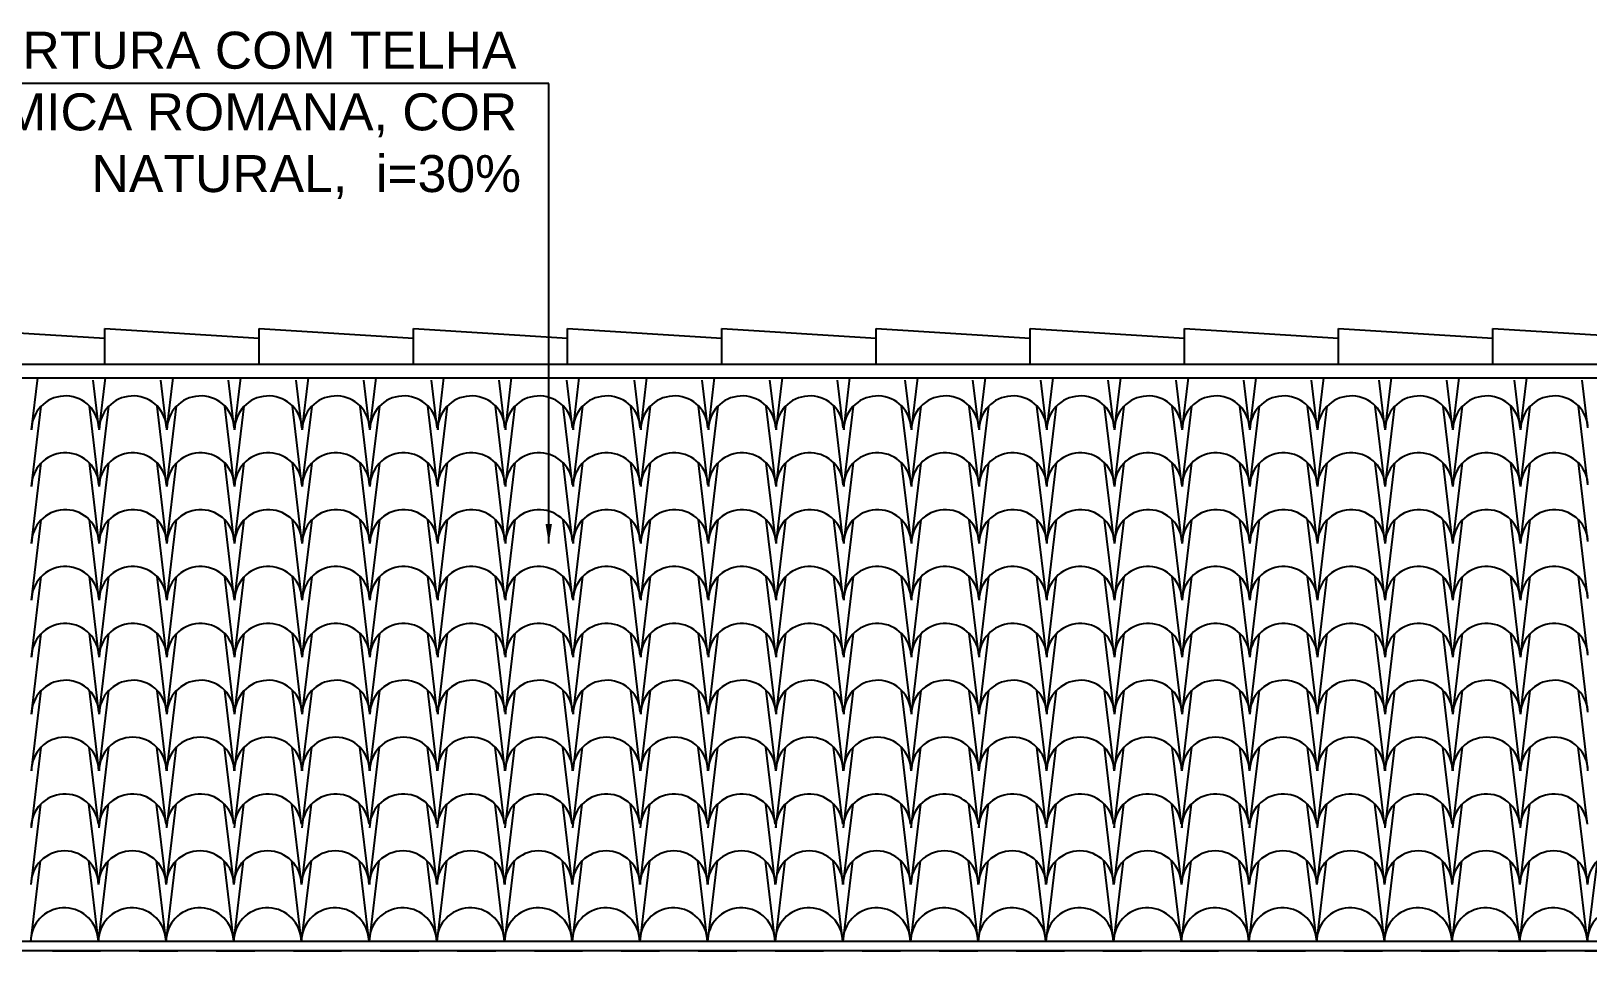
# Model space of a CAD drawing. Extents: x 183 to 373, y 23 to 105.
# Drawn here: x 232.071 to 236.109, y 49.585 to 51.971 of the extents above; entities that cross this region are included whole.
import ezdxf

# ---------------------------------------------------------------- set-up
doc = ezdxf.new("R2010")
doc.units = 0
doc.header["$LTSCALE"] = 0.005
doc.linetypes.add('C5', pattern=[60, 50, -5, 0, -5])
doc.linetypes.add('TRAÇO-2PTOS_P', pattern=[0.625, 0.25, -0.125, 0, -0.125, 0, -0.125])
doc.layers.get('0').update_dxf_attribs({"linetype": 'CONTINUOUS'})
for name, color, linetype in [('A-01', 1, 'CONTINUOUS'), ('ARQ-EXO-1_100', 251, 'C5'), ('ARQ-SMB-1_100', 1, 'CONTINUOUS'), ('ARQ-TXT-1_075', 2, 'CONTINUOUS'), ('BL-AR-TELHA 2', 2, 'CONTINUOUS'), ('TELHA', 3, 'CONTINUOUS')]:
    doc.layers.add(name, color=color, linetype=linetype)
doc.styles.add('ESC-50-A20', font='arial.ttf', dxfattribs={"height": 0.1})
doc.styles.add('FNDE Texto Cota 0025', font='verdana.ttf', dxfattribs={"height": 0.04})
doc.dimstyles.new('FNDE 1-0025', dxfattribs={"dimscale": 5, "dimtxt": 0.04, "dimasz": 0.01, "dimexe": 0.15, "dimexo": 0.15, "dimgap": 0.005, "dimtad": 1, "dimzin": 1, "dimdsep": 46, "dimtxsty": 'FNDE Texto Cota 0025', "dimblk": 'tic', "dimcen": 0.015, "dimdle": 0.15, "dimse1": 1, "dimse2": 1, "dimclrd": 251, "dimclre": 251, "dimclrt": 256, "dimaunit": 1, "dimadec": 3, "dimazin": 0, "dimtfac": 1, "dimtix": 1, "dimtmove": 2, "dimatfit": 3, "dimfxl": 0.15, "dimtvp": 1, "dimtolj": 1, "dimtzin": 0, "dimarcsym": 0})

# ---------------------------------------------------------------- blocks, each defined once
blk = doc.blocks.new('tic')
at = {"color": 251}
for p, q in [((0, -1), (0, 1)), ((-1, 0), (1, 0))]:
    blk.add_line(p, q, dxfattribs=at)
blk.add_line((-0.6, -0.6), (0.6, 0.6))

msp = doc.modelspace()

# ---------------------------------------------------------------- linework, layer by layer
at = {"layer": 'A-01', "color": 3}
for p, q in [((231.8622, 51.1998), (232.2622, 51.1753)), ((232.2622, 51.1077), (232.2622, 51.1998)), ((232.2622, 51.1998), (232.6622, 51.1753)), ((232.6622, 51.1077), (232.6622, 51.1998)), ((232.6622, 51.1998), (233.0622, 51.1753)), ((233.0622, 51.1077), (233.0622, 51.1998)), ((233.0622, 51.1998), (233.4622, 51.1753)), ((233.4622, 51.1998), (233.8622, 51.1753)), ((233.4622, 51.1077), (233.4622, 51.1998)), ((233.8622, 51.1077), (233.8622, 51.1998)), ((233.8622, 51.1998), (234.2622, 51.1753)), ((234.2622, 51.1077), (234.2622, 51.1998)), ((234.2622, 51.1998), (234.6622, 51.1753)), ((234.6622, 51.1077), (234.6622, 51.1998)), ((234.6622, 51.1998), (235.0622, 51.1753)), ((235.0622, 51.1998), (235.4622, 51.1753)), ((235.0622, 51.1077), (235.0622, 51.1998)), ((235.4622, 51.1077), (235.4622, 51.1998)), ((235.4622, 51.1998), (235.8622, 51.1753)), ((235.8622, 51.1077), (235.8622, 51.1998)), ((235.8622, 51.1998), (236.2622, 51.1753)), ((212.5123, 51.1077), (261.8473, 51.1077)), ((212.5123, 51.0717), (261.8473, 51.0717))]:
    msp.add_line(p, q, dxfattribs=at)
at = {"layer": 'ARQ-EXO-1_100', "color": 252, "linetype": 'TRAÇO-2PTOS_P', "ltscale": 100}
msp.add_line((205.8759, 49.5853), (267.1857, 49.5853), dxfattribs=at)
at = {"layer": 'BL-AR-TELHA 2'}
for p, q in [((232.0717, 50.9375), (232.0879, 51.0717)), ((232.2462, 50.9423), (232.2313, 51.066)), ((232.2473, 50.9375), (232.2635, 51.0717)), ((232.4217, 50.9423), (232.4068, 51.066)), ((232.4229, 50.9375), (232.439, 51.0717)), ((232.5973, 50.9423), (232.5824, 51.066)), ((232.5985, 50.9375), (232.6146, 51.0717)), ((232.7729, 50.9423), (232.758, 51.066)), ((232.774, 50.9375), (232.7902, 51.0717)), ((232.9485, 50.9423), (232.9336, 51.066)), ((232.9496, 50.9375), (232.9657, 51.0717)), ((233.124, 50.9423), (233.1091, 51.066)), ((233.1252, 50.9375), (233.1413, 51.0717)), ((233.2996, 50.9423), (233.2847, 51.066)), ((233.3007, 50.9375), (233.3169, 51.0717)), ((233.4752, 50.9423), (233.4603, 51.066)), ((233.4763, 50.9375), (233.4925, 51.0717)), ((233.6507, 50.9423), (233.6358, 51.066)), ((233.6519, 50.9375), (233.668, 51.0717)), ((233.8263, 50.9423), (233.8114, 51.066)), ((233.8274, 50.9375), (233.8436, 51.0717)), ((234.0019, 50.9423), (233.987, 51.066)), ((234.003, 50.9375), (234.0192, 51.0717)), ((234.1774, 50.9423), (234.1625, 51.066)), ((234.1786, 50.9375), (234.1947, 51.0717)), ((234.353, 50.9423), (234.3381, 51.066)), ((234.3542, 50.9375), (234.3703, 51.0717)), ((234.5286, 50.9423), (234.5137, 51.066)), ((234.5297, 50.9375), (234.5459, 51.0717)), ((234.7042, 50.9423), (234.6893, 51.066)), ((234.7053, 50.9375), (234.7214, 51.0717)), ((234.8797, 50.9423), (234.8648, 51.066)), ((234.8809, 50.9375), (234.897, 51.0717)), ((235.0553, 50.9423), (235.0404, 51.066)), ((235.0564, 50.9375), (235.0726, 51.0717)), ((235.2309, 50.9423), (235.216, 51.066)), ((235.232, 50.9375), (235.2481, 51.0717)), ((235.4064, 50.9423), (235.3915, 51.066)), ((235.4076, 50.9375), (235.4237, 51.0717)), ((235.582, 50.9423), (235.5671, 51.066)), ((235.5831, 50.9375), (235.5993, 51.0717)), ((235.7576, 50.9423), (235.7427, 51.066)), ((235.7587, 50.9375), (235.7749, 51.0717)), ((235.9331, 50.9423), (235.9182, 51.066)), ((235.9343, 50.9375), (235.9504, 51.0717)), ((236.1087, 50.9423), (236.0938, 51.066)), ((232.0717, 50.79), (232.0969, 50.9989)), ((232.2462, 50.7947), (232.2216, 50.9989)), ((232.2473, 50.79), (232.2725, 50.9989)), ((232.4217, 50.7947), (232.3972, 50.9989)), ((232.4229, 50.79), (232.448, 50.9989)), ((232.5973, 50.7947), (232.5727, 50.9989)), ((232.5985, 50.79), (232.6236, 50.9989)), ((232.7729, 50.7947), (232.7483, 50.9989)), ((232.774, 50.79), (232.7992, 50.9989)), ((232.9485, 50.7947), (232.9239, 50.9989)), ((232.9496, 50.79), (232.9747, 50.9989)), ((233.124, 50.7947), (233.0994, 50.9989)), ((233.1252, 50.79), (233.1503, 50.9989)), ((233.2996, 50.7947), (233.275, 50.9989)), ((233.3007, 50.79), (233.3259, 50.9989)), ((233.4752, 50.7947), (233.4506, 50.9989)), ((233.4763, 50.79), (233.5015, 50.9989)), ((233.6507, 50.7947), (233.6262, 50.9989)), ((233.6519, 50.79), (233.677, 50.9989)), ((233.8263, 50.7947), (233.8017, 50.9989)), ((233.8274, 50.79), (233.8526, 50.9989)), ((234.0019, 50.7947), (233.9773, 50.9989)), ((234.003, 50.79), (234.0282, 50.9989)), ((234.1774, 50.7947), (234.1529, 50.9989)), ((234.1786, 50.79), (234.2037, 50.9989)), ((234.353, 50.7947), (234.3284, 50.9989)), ((234.3542, 50.79), (234.3793, 50.9989)), ((234.5286, 50.7947), (234.504, 50.9989)), ((234.5297, 50.79), (234.5549, 50.9989)), ((234.7042, 50.7947), (234.6796, 50.9989)), ((234.7053, 50.79), (234.7304, 50.9989)), ((234.8797, 50.7947), (234.8551, 50.9989)), ((234.8809, 50.79), (234.906, 50.9989)), ((235.0553, 50.7947), (235.0307, 50.9989)), ((235.0564, 50.79), (235.0816, 50.9989)), ((235.2309, 50.7947), (235.2063, 50.9989)), ((235.232, 50.79), (235.2572, 50.9989)), ((235.4064, 50.7947), (235.3818, 50.9989)), ((235.4076, 50.79), (235.4327, 50.9989)), ((235.582, 50.7947), (235.5574, 50.9989)), ((235.5831, 50.79), (235.6083, 50.9989)), ((235.7576, 50.7947), (235.733, 50.9989)), ((235.7587, 50.79), (235.7839, 50.9989)), ((235.9331, 50.7947), (235.9086, 50.9989)), ((235.9343, 50.79), (235.9594, 50.9989)), ((236.1087, 50.7947), (236.0841, 50.9989)), ((232.0717, 50.6424), (232.0969, 50.8514)), ((232.2462, 50.6472), (232.2216, 50.8514)), ((232.2473, 50.6424), (232.2725, 50.8514)), ((232.4217, 50.6472), (232.3972, 50.8514)), ((232.4229, 50.6424), (232.448, 50.8514)), ((232.5973, 50.6472), (232.5727, 50.8514)), ((232.5985, 50.6424), (232.6236, 50.8514)), ((232.7729, 50.6472), (232.7483, 50.8514)), ((232.774, 50.6424), (232.7992, 50.8514)), ((232.9485, 50.6472), (232.9239, 50.8514)), ((232.9496, 50.6424), (232.9747, 50.8514)), ((233.124, 50.6472), (233.0994, 50.8514)), ((233.1252, 50.6424), (233.1503, 50.8514)), ((233.2996, 50.6472), (233.275, 50.8514)), ((233.3007, 50.6424), (233.3259, 50.8514)), ((233.4752, 50.6472), (233.4506, 50.8514)), ((233.4763, 50.6424), (233.5015, 50.8514)), ((233.6507, 50.6472), (233.6262, 50.8514)), ((233.6519, 50.6424), (233.677, 50.8514)), ((233.8263, 50.6472), (233.8017, 50.8514)), ((233.8274, 50.6424), (233.8526, 50.8514)), ((234.0019, 50.6472), (233.9773, 50.8514)), ((234.003, 50.6424), (234.0282, 50.8514)), ((234.1774, 50.6472), (234.1529, 50.8514)), ((234.1786, 50.6424), (234.2037, 50.8514)), ((234.353, 50.6472), (234.3284, 50.8514)), ((234.3542, 50.6424), (234.3793, 50.8514)), ((234.5286, 50.6472), (234.504, 50.8514)), ((234.5297, 50.6424), (234.5549, 50.8514)), ((234.7042, 50.6472), (234.6796, 50.8514)), ((234.7053, 50.6424), (234.7304, 50.8514)), ((234.8797, 50.6472), (234.8551, 50.8514)), ((234.8809, 50.6424), (234.906, 50.8514)), ((235.0553, 50.6472), (235.0307, 50.8514)), ((235.0564, 50.6424), (235.0816, 50.8514)), ((235.2309, 50.6472), (235.2063, 50.8514)), ((235.232, 50.6424), (235.2572, 50.8514)), ((235.4064, 50.6472), (235.3818, 50.8514)), ((235.4076, 50.6424), (235.4327, 50.8514)), ((235.582, 50.6472), (235.5574, 50.8514)), ((235.5831, 50.6424), (235.6083, 50.8514)), ((235.7576, 50.6472), (235.733, 50.8514)), ((235.7587, 50.6424), (235.7839, 50.8514)), ((235.9331, 50.6472), (235.9086, 50.8514)), ((235.9343, 50.6424), (235.9594, 50.8514)), ((236.1087, 50.6472), (236.0841, 50.8514)), ((232.0717, 50.4949), (232.0969, 50.7038)), ((232.2462, 50.4996), (232.2216, 50.7038)), ((232.2473, 50.4949), (232.2725, 50.7038)), ((232.4217, 50.4996), (232.3972, 50.7038)), ((232.4229, 50.4949), (232.448, 50.7038)), ((232.5973, 50.4996), (232.5727, 50.7038)), ((232.5985, 50.4949), (232.6236, 50.7038)), ((232.7729, 50.4996), (232.7483, 50.7038)), ((232.774, 50.4949), (232.7992, 50.7038)), ((232.9485, 50.4996), (232.9239, 50.7038)), ((232.9496, 50.4949), (232.9747, 50.7038)), ((233.124, 50.4996), (233.0994, 50.7038)), ((233.1252, 50.4949), (233.1503, 50.7038)), ((233.2996, 50.4996), (233.275, 50.7038)), ((233.3007, 50.4949), (233.3259, 50.7038)), ((233.4752, 50.4996), (233.4506, 50.7038)), ((233.4763, 50.4949), (233.5015, 50.7038)), ((233.6507, 50.4996), (233.6262, 50.7038)), ((233.6519, 50.4949), (233.677, 50.7038)), ((233.8263, 50.4996), (233.8017, 50.7038)), ((233.8274, 50.4949), (233.8526, 50.7038)), ((234.0019, 50.4996), (233.9773, 50.7038)), ((234.003, 50.4949), (234.0282, 50.7038)), ((234.1774, 50.4996), (234.1529, 50.7038)), ((234.1786, 50.4949), (234.2037, 50.7038)), ((234.353, 50.4996), (234.3284, 50.7038)), ((234.3542, 50.4949), (234.3793, 50.7038)), ((234.5286, 50.4996), (234.504, 50.7038)), ((234.5297, 50.4949), (234.5549, 50.7038)), ((234.7042, 50.4996), (234.6796, 50.7038)), ((234.7053, 50.4949), (234.7304, 50.7038)), ((234.8797, 50.4996), (234.8551, 50.7038)), ((234.8809, 50.4949), (234.906, 50.7038)), ((235.0553, 50.4996), (235.0307, 50.7038)), ((235.0564, 50.4949), (235.0816, 50.7038)), ((235.2309, 50.4996), (235.2063, 50.7038)), ((235.232, 50.4949), (235.2572, 50.7038)), ((235.4064, 50.4996), (235.3818, 50.7038)), ((235.4076, 50.4949), (235.4327, 50.7038)), ((235.582, 50.4996), (235.5574, 50.7038)), ((235.5831, 50.4949), (235.6083, 50.7038)), ((235.7576, 50.4996), (235.733, 50.7038)), ((235.7587, 50.4949), (235.7839, 50.7038)), ((235.9331, 50.4996), (235.9086, 50.7038)), ((235.9343, 50.4949), (235.9594, 50.7038)), ((236.1087, 50.4996), (236.0841, 50.7038)), ((232.0717, 50.3473), (232.0969, 50.5563)), ((232.2462, 50.3521), (232.2216, 50.5563)), ((232.2473, 50.3473), (232.2725, 50.5563)), ((232.4217, 50.3521), (232.3972, 50.5563)), ((232.4229, 50.3473), (232.448, 50.5563)), ((232.5973, 50.3521), (232.5727, 50.5563)), ((232.5985, 50.3473), (232.6236, 50.5563)), ((232.7729, 50.3521), (232.7483, 50.5563)), ((232.774, 50.3473), (232.7992, 50.5563)), ((232.9485, 50.3521), (232.9239, 50.5563)), ((232.9496, 50.3473), (232.9747, 50.5563)), ((233.124, 50.3521), (233.0994, 50.5563)), ((233.1252, 50.3473), (233.1503, 50.5563)), ((233.2996, 50.3521), (233.275, 50.5563)), ((233.3007, 50.3473), (233.3259, 50.5563)), ((233.4752, 50.3521), (233.4506, 50.5563)), ((233.4763, 50.3473), (233.5015, 50.5563)), ((233.6507, 50.3521), (233.6262, 50.5563)), ((233.6519, 50.3473), (233.677, 50.5563)), ((233.8263, 50.3521), (233.8017, 50.5563)), ((233.8274, 50.3473), (233.8526, 50.5563)), ((234.0019, 50.3521), (233.9773, 50.5563)), ((234.003, 50.3473), (234.0282, 50.5563)), ((234.1774, 50.3521), (234.1529, 50.5563)), ((234.1786, 50.3473), (234.2037, 50.5563)), ((234.353, 50.3521), (234.3284, 50.5563)), ((234.3542, 50.3473), (234.3793, 50.5563)), ((234.5286, 50.3521), (234.504, 50.5563)), ((234.5297, 50.3473), (234.5549, 50.5563)), ((234.7042, 50.3521), (234.6796, 50.5563)), ((234.7053, 50.3473), (234.7304, 50.5563)), ((234.8797, 50.3521), (234.8551, 50.5563)), ((234.8809, 50.3473), (234.906, 50.5563)), ((235.0553, 50.3521), (235.0307, 50.5563)), ((235.0564, 50.3473), (235.0816, 50.5563)), ((235.2309, 50.3521), (235.2063, 50.5563)), ((235.232, 50.3473), (235.2572, 50.5563)), ((235.4064, 50.3521), (235.3818, 50.5563)), ((235.4076, 50.3473), (235.4327, 50.5563)), ((235.582, 50.3521), (235.5574, 50.5563)), ((235.5831, 50.3473), (235.6083, 50.5563)), ((235.7576, 50.3521), (235.733, 50.5563)), ((235.7587, 50.3473), (235.7839, 50.5563)), ((235.9331, 50.3521), (235.9086, 50.5563)), ((235.9343, 50.3473), (235.9594, 50.5563)), ((236.1087, 50.3521), (236.0841, 50.5563)), ((232.0717, 50.1998), (232.0969, 50.4087)), ((232.2462, 50.2045), (232.2216, 50.4087)), ((232.2473, 50.1998), (232.2725, 50.4087)), ((232.4217, 50.2045), (232.3972, 50.4087)), ((232.4229, 50.1998), (232.448, 50.4087)), ((232.5973, 50.2045), (232.5727, 50.4087)), ((232.5985, 50.1998), (232.6236, 50.4087)), ((232.7729, 50.2045), (232.7483, 50.4087)), ((232.774, 50.1998), (232.7992, 50.4087)), ((232.9485, 50.2045), (232.9239, 50.4087)), ((232.9496, 50.1998), (232.9747, 50.4087)), ((233.124, 50.2045), (233.0994, 50.4087)), ((233.1252, 50.1998), (233.1503, 50.4087)), ((233.2996, 50.2045), (233.275, 50.4087)), ((233.3007, 50.1998), (233.3259, 50.4087)), ((233.4752, 50.2045), (233.4506, 50.4087)), ((233.4763, 50.1998), (233.5015, 50.4087)), ((233.6507, 50.2045), (233.6262, 50.4087)), ((233.6519, 50.1998), (233.677, 50.4087)), ((233.8263, 50.2045), (233.8017, 50.4087)), ((233.8274, 50.1998), (233.8526, 50.4087)), ((234.0019, 50.2045), (233.9773, 50.4087)), ((234.003, 50.1998), (234.0282, 50.4087)), ((234.1774, 50.2045), (234.1529, 50.4087)), ((234.1786, 50.1998), (234.2037, 50.4087)), ((234.353, 50.2045), (234.3284, 50.4087)), ((234.3542, 50.1998), (234.3793, 50.4087)), ((234.5286, 50.2045), (234.504, 50.4087)), ((234.5297, 50.1998), (234.5549, 50.4087)), ((234.7042, 50.2045), (234.6796, 50.4087)), ((234.7053, 50.1998), (234.7304, 50.4087)), ((234.8797, 50.2045), (234.8551, 50.4087)), ((234.8809, 50.1998), (234.906, 50.4087)), ((235.0553, 50.2045), (235.0307, 50.4087)), ((235.0564, 50.1998), (235.0816, 50.4087)), ((235.2309, 50.2045), (235.2063, 50.4087)), ((235.232, 50.1998), (235.2572, 50.4087)), ((235.4064, 50.2045), (235.3818, 50.4087)), ((235.4076, 50.1998), (235.4327, 50.4087)), ((235.582, 50.2045), (235.5574, 50.4087)), ((235.5831, 50.1998), (235.6083, 50.4087)), ((235.7576, 50.2045), (235.733, 50.4087)), ((235.7587, 50.1998), (235.7839, 50.4087)), ((235.9331, 50.2045), (235.9086, 50.4087)), ((235.9343, 50.1998), (235.9594, 50.4087)), ((236.1087, 50.2045), (236.0841, 50.4087)), ((232.0717, 50.0522), (232.0969, 50.2612)), ((232.2462, 50.057), (232.2216, 50.2612)), ((232.2473, 50.0522), (232.2725, 50.2612)), ((232.4217, 50.057), (232.3972, 50.2612)), ((232.4229, 50.0522), (232.448, 50.2612)), ((232.5973, 50.057), (232.5727, 50.2612)), ((232.5985, 50.0522), (232.6236, 50.2612)), ((232.7729, 50.057), (232.7483, 50.2612)), ((232.774, 50.0522), (232.7992, 50.2612)), ((232.9485, 50.057), (232.9239, 50.2612)), ((232.9496, 50.0522), (232.9747, 50.2612)), ((233.124, 50.057), (233.0994, 50.2612)), ((233.1252, 50.0522), (233.1503, 50.2612)), ((233.2996, 50.057), (233.275, 50.2612)), ((233.3007, 50.0522), (233.3259, 50.2612)), ((233.4752, 50.057), (233.4506, 50.2612)), ((233.4763, 50.0522), (233.5015, 50.2612)), ((233.6507, 50.057), (233.6262, 50.2612)), ((233.6519, 50.0522), (233.677, 50.2612)), ((233.8263, 50.057), (233.8017, 50.2612)), ((233.8274, 50.0522), (233.8526, 50.2612)), ((234.0019, 50.057), (233.9773, 50.2612)), ((234.003, 50.0522), (234.0282, 50.2612)), ((234.1774, 50.057), (234.1529, 50.2612)), ((234.1786, 50.0522), (234.2037, 50.2612)), ((234.353, 50.057), (234.3284, 50.2612)), ((234.3542, 50.0522), (234.3793, 50.2612)), ((234.5286, 50.057), (234.504, 50.2612)), ((234.5297, 50.0522), (234.5549, 50.2612)), ((234.7042, 50.057), (234.6796, 50.2612)), ((234.7053, 50.0522), (234.7304, 50.2612)), ((234.8797, 50.057), (234.8551, 50.2612)), ((234.8809, 50.0522), (234.906, 50.2612)), ((235.0553, 50.057), (235.0307, 50.2612)), ((235.0564, 50.0522), (235.0816, 50.2612)), ((235.2309, 50.057), (235.2063, 50.2612)), ((235.232, 50.0522), (235.2572, 50.2612)), ((235.4064, 50.057), (235.3818, 50.2612)), ((235.4076, 50.0522), (235.4327, 50.2612)), ((235.582, 50.057), (235.5574, 50.2612)), ((235.5831, 50.0522), (235.6083, 50.2612)), ((235.7576, 50.057), (235.733, 50.2612)), ((235.7587, 50.0522), (235.7839, 50.2612)), ((235.9331, 50.057), (235.9086, 50.2612)), ((235.9343, 50.0522), (235.9594, 50.2612)), ((236.1087, 50.057), (236.0841, 50.2612)), ((232.0712, 49.9047), (232.0963, 50.1136)), ((232.245, 49.9142), (232.221, 50.1136)), ((232.2467, 49.9047), (232.2719, 50.1136)), ((232.4206, 49.9142), (232.3966, 50.1136)), ((232.4223, 49.9047), (232.4475, 50.1136)), ((232.5962, 49.9142), (232.5722, 50.1136)), ((232.5979, 49.9047), (232.623, 50.1136)), ((232.7717, 49.9142), (232.7477, 50.1136)), ((232.7735, 49.9047), (232.7986, 50.1136)), ((232.9473, 49.9142), (232.9233, 50.1136)), ((232.949, 49.9047), (232.9742, 50.1136)), ((233.1229, 49.9142), (233.0989, 50.1136)), ((233.1246, 49.9047), (233.1497, 50.1136)), ((233.2985, 49.9142), (233.2744, 50.1136)), ((233.3002, 49.9047), (233.3253, 50.1136)), ((233.474, 49.9142), (233.45, 50.1136)), ((233.4757, 49.9047), (233.5009, 50.1136)), ((233.6496, 49.9142), (233.6256, 50.1136)), ((233.6513, 49.9047), (233.6765, 50.1136)), ((233.8252, 49.9142), (233.8012, 50.1136)), ((233.8269, 49.9047), (233.852, 50.1136)), ((234.0007, 49.9142), (233.9767, 50.1136)), ((234.0024, 49.9047), (234.0276, 50.1136)), ((234.1763, 49.9142), (234.1523, 50.1136)), ((234.178, 49.9047), (234.2032, 50.1136)), ((234.3519, 49.9142), (234.3279, 50.1136)), ((234.3536, 49.9047), (234.3787, 50.1136)), ((234.5274, 49.9142), (234.5034, 50.1136)), ((234.5292, 49.9047), (234.5543, 50.1136)), ((234.703, 49.9142), (234.679, 50.1136)), ((234.7047, 49.9047), (234.7299, 50.1136)), ((234.8786, 49.9142), (234.8546, 50.1136)), ((234.8803, 49.9047), (234.9054, 50.1136)), ((235.0542, 49.9142), (235.0301, 50.1136)), ((235.0559, 49.9047), (235.081, 50.1136)), ((235.2297, 49.9142), (235.2057, 50.1136)), ((235.2314, 49.9047), (235.2566, 50.1136)), ((235.4053, 49.9142), (235.3813, 50.1136)), ((235.407, 49.9047), (235.4322, 50.1136)), ((235.5809, 49.9142), (235.5568, 50.1136)), ((235.5826, 49.9047), (235.6077, 50.1136)), ((235.7564, 49.9142), (235.7324, 50.1136)), ((235.7581, 49.9047), (235.7833, 50.1136)), ((235.932, 49.9142), (235.908, 50.1136)), ((235.9337, 49.9047), (235.9589, 50.1136)), ((236.1076, 49.9142), (236.0836, 50.1136)), ((232.0706, 49.7571), (232.0958, 49.9661)), ((232.245, 49.7619), (232.2205, 49.9661)), ((232.2462, 49.7571), (232.2713, 49.9661)), ((232.4206, 49.7619), (232.396, 49.9661)), ((232.4217, 49.7571), (232.4469, 49.9661)), ((232.5962, 49.7619), (232.5716, 49.9661)), ((232.5973, 49.7571), (232.6225, 49.9661)), ((232.7717, 49.7619), (232.7472, 49.9661)), ((232.7729, 49.7571), (232.798, 49.9661)), ((232.9473, 49.7619), (232.9227, 49.9661)), ((232.9485, 49.7571), (232.9736, 49.9661)), ((233.1229, 49.7619), (233.0983, 49.9661)), ((233.124, 49.7571), (233.1492, 49.9661)), ((233.2985, 49.7619), (233.2739, 49.9661)), ((233.2996, 49.7571), (233.3247, 49.9661)), ((233.474, 49.7619), (233.4494, 49.9661)), ((233.4752, 49.7571), (233.5003, 49.9661)), ((233.6496, 49.7619), (233.625, 49.9661)), ((233.6507, 49.7571), (233.6759, 49.9661)), ((233.8252, 49.7619), (233.8006, 49.9661)), ((233.8263, 49.7571), (233.8515, 49.9661)), ((234.0007, 49.7619), (233.9762, 49.9661)), ((234.0019, 49.7571), (234.027, 49.9661)), ((234.1763, 49.7619), (234.1517, 49.9661)), ((234.1774, 49.7571), (234.2026, 49.9661)), ((234.3519, 49.7619), (234.3273, 49.9661)), ((234.353, 49.7571), (234.3782, 49.9661)), ((234.5274, 49.7619), (234.5029, 49.9661)), ((234.5286, 49.7571), (234.5537, 49.9661)), ((234.703, 49.7619), (234.6784, 49.9661)), ((234.7042, 49.7571), (234.7293, 49.9661)), ((234.8786, 49.7619), (234.854, 49.9661)), ((234.8797, 49.7571), (234.9049, 49.9661)), ((235.0542, 49.7619), (235.0296, 49.9661)), ((235.0553, 49.7571), (235.0804, 49.9661)), ((235.2297, 49.7619), (235.2051, 49.9661)), ((235.2309, 49.7571), (235.256, 49.9661)), ((235.4053, 49.7619), (235.3807, 49.9661)), ((235.4064, 49.7571), (235.4316, 49.9661)), ((235.5809, 49.7619), (235.5563, 49.9661)), ((235.582, 49.7571), (235.6072, 49.9661)), ((235.7564, 49.7619), (235.7318, 49.9661)), ((235.7576, 49.7571), (235.7827, 49.9661)), ((235.932, 49.7619), (235.9074, 49.9661)), ((235.9331, 49.7571), (235.9583, 49.9661)), ((236.1076, 49.7619), (236.083, 49.9661)), ((232.07, 49.6096), (232.0952, 49.8185)), ((232.245, 49.6096), (232.2199, 49.8185)), ((232.2456, 49.6096), (232.2708, 49.8185)), ((232.4206, 49.6096), (232.3955, 49.8185)), ((232.4212, 49.6096), (232.4463, 49.8185)), ((232.5962, 49.6096), (232.571, 49.8185)), ((232.5967, 49.6096), (232.6219, 49.8185)), ((232.7717, 49.6096), (232.7466, 49.8185)), ((232.7723, 49.6096), (232.7975, 49.8185)), ((232.9473, 49.6096), (232.9222, 49.8185)), ((232.9479, 49.6096), (232.973, 49.8185)), ((233.1229, 49.6096), (233.0977, 49.8185)), ((233.1235, 49.6096), (233.1486, 49.8185)), ((233.2985, 49.6096), (233.2733, 49.8185)), ((233.299, 49.6096), (233.3242, 49.8185)), ((233.474, 49.6096), (233.4489, 49.8185)), ((233.4746, 49.6096), (233.4997, 49.8185)), ((233.6496, 49.6096), (233.6244, 49.8185)), ((233.6502, 49.6096), (233.6753, 49.8185)), ((233.8252, 49.6096), (233.8, 49.8185)), ((233.8257, 49.6096), (233.8509, 49.8185)), ((234.0007, 49.6096), (233.9756, 49.8185)), ((234.0013, 49.6096), (234.0265, 49.8185)), ((234.1763, 49.6096), (234.1512, 49.8185)), ((234.1769, 49.6096), (234.202, 49.8185)), ((234.3519, 49.6096), (234.3267, 49.8185)), ((234.3524, 49.6096), (234.3776, 49.8185)), ((234.5274, 49.6096), (234.5023, 49.8185)), ((234.528, 49.6096), (234.5532, 49.8185)), ((234.703, 49.6096), (234.6779, 49.8185)), ((234.7036, 49.6096), (234.7287, 49.8185)), ((234.8786, 49.6096), (234.8534, 49.8185)), ((234.8792, 49.6096), (234.9043, 49.8185)), ((235.0542, 49.6096), (235.029, 49.8185)), ((235.0547, 49.6096), (235.0799, 49.8185)), ((235.2297, 49.6096), (235.2046, 49.8185)), ((235.2303, 49.6096), (235.2554, 49.8185)), ((235.4053, 49.6096), (235.3801, 49.8185)), ((235.4059, 49.6096), (235.431, 49.8185)), ((235.5809, 49.6096), (235.5557, 49.8185)), ((235.5814, 49.6096), (235.6066, 49.8185)), ((235.7564, 49.6096), (235.7313, 49.8185)), ((235.757, 49.6096), (235.7822, 49.8185)), ((235.932, 49.6096), (235.9068, 49.8185)), ((235.9326, 49.6096), (235.9577, 49.8185)), ((236.1076, 49.6096), (236.0824, 49.8185)), ((236.1081, 49.6096), (236.1333, 49.8185))]:
    msp.add_line(p, q, dxfattribs=at)
for centre, start in [((232.1592, 50.9375), 6.5419), ((232.3348, 50.9375), 6.5419), ((232.5104, 50.9375), 6.5419), ((232.686, 50.9375), 6.5419), ((232.8615, 50.9375), 6.5419), ((233.0371, 50.9375), 6.5419), ((233.2127, 50.9375), 6.5419), ((233.3882, 50.9375), 6.5419), ((233.5638, 50.9375), 6.5419), ((233.7394, 50.9375), 6.5419), ((233.9149, 50.9375), 6.5419), ((234.0905, 50.9375), 6.5419), ((234.2661, 50.9375), 6.5419), ((234.4417, 50.9375), 6.5419), ((234.6172, 50.9375), 6.5419), ((234.7928, 50.9375), 6.5419), ((234.9684, 50.9375), 6.5419), ((235.1439, 50.9375), 6.5419), ((235.3195, 50.9375), 6.5419), ((235.4951, 50.9375), 6.5419), ((235.6706, 50.9375), 6.5419), ((235.8462, 50.9375), 6.5419), ((236.0218, 50.9375), 6.5419), ((232.1592, 50.79), 6.5419), ((232.3348, 50.79), 6.5419), ((232.5104, 50.79), 6.5419), ((232.686, 50.79), 6.5419), ((232.8615, 50.79), 6.5419), ((233.0371, 50.79), 6.5419), ((233.2127, 50.79), 6.5419), ((233.3882, 50.79), 6.5419), ((233.5638, 50.79), 6.5419), ((233.7394, 50.79), 6.5419), ((233.9149, 50.79), 6.5419), ((234.0905, 50.79), 6.5419), ((234.2661, 50.79), 6.5419), ((234.4417, 50.79), 6.5419), ((234.6172, 50.79), 6.5419), ((234.7928, 50.79), 6.5419), ((234.9684, 50.79), 6.5419), ((235.1439, 50.79), 6.5419), ((235.3195, 50.79), 6.5419), ((235.4951, 50.79), 6.5419), ((235.6706, 50.79), 6.5419), ((235.8462, 50.79), 6.5419), ((236.0218, 50.79), 6.5419), ((232.1592, 50.6424), 6.5419), ((232.3348, 50.6424), 6.5419), ((232.5104, 50.6424), 6.5419), ((232.686, 50.6424), 6.5419), ((232.8615, 50.6424), 6.5419), ((233.0371, 50.6424), 6.5419), ((233.2127, 50.6424), 6.5419), ((233.3882, 50.6424), 6.5419), ((233.5638, 50.6424), 6.5419), ((233.7394, 50.6424), 6.5419), ((233.9149, 50.6424), 6.5419), ((234.0905, 50.6424), 6.5419), ((234.2661, 50.6424), 6.5419), ((234.4417, 50.6424), 6.5419), ((234.6172, 50.6424), 6.5419), ((234.7928, 50.6424), 6.5419), ((234.9684, 50.6424), 6.5419), ((235.1439, 50.6424), 6.5419), ((235.3195, 50.6424), 6.5419), ((235.4951, 50.6424), 6.5419), ((235.6706, 50.6424), 6.5419), ((235.8462, 50.6424), 6.5419), ((236.0218, 50.6424), 6.5419), ((232.1592, 50.4949), 6.5419), ((232.3348, 50.4949), 6.5419), ((232.5104, 50.4949), 6.5419), ((232.686, 50.4949), 6.5419), ((232.8615, 50.4949), 6.5419), ((233.0371, 50.4949), 6.5419), ((233.2127, 50.4949), 6.5419), ((233.3882, 50.4949), 6.5419), ((233.5638, 50.4949), 6.5419), ((233.7394, 50.4949), 6.5419), ((233.9149, 50.4949), 6.5419), ((234.0905, 50.4949), 6.5419), ((234.2661, 50.4949), 6.5419), ((234.4417, 50.4949), 6.5419), ((234.6172, 50.4949), 6.5419), ((234.7928, 50.4949), 6.5419), ((234.9684, 50.4949), 6.5419), ((235.1439, 50.4949), 6.5419), ((235.3195, 50.4949), 6.5419), ((235.4951, 50.4949), 6.5419), ((235.6706, 50.4949), 6.5419), ((235.8462, 50.4949), 6.5419), ((236.0218, 50.4949), 6.5419), ((232.1592, 50.3473), 6.5419), ((232.3348, 50.3473), 6.5419), ((232.5104, 50.3473), 6.5419), ((232.686, 50.3473), 6.5419), ((232.8615, 50.3473), 6.5419), ((233.0371, 50.3473), 6.5419), ((233.2127, 50.3473), 6.5419), ((233.3882, 50.3473), 6.5419), ((233.5638, 50.3473), 6.5419), ((233.7394, 50.3473), 6.5419), ((233.9149, 50.3473), 6.5419), ((234.0905, 50.3473), 6.5419), ((234.2661, 50.3473), 6.5419), ((234.4417, 50.3473), 6.5419), ((234.6172, 50.3473), 6.5419), ((234.7928, 50.3473), 6.5419), ((234.9684, 50.3473), 6.5419), ((235.1439, 50.3473), 6.5419), ((235.3195, 50.3473), 6.5419), ((235.4951, 50.3473), 6.5419), ((235.6706, 50.3473), 6.5419), ((235.8462, 50.3473), 6.5419), ((236.0218, 50.3473), 6.5419), ((232.1592, 50.1998), 6.5419), ((232.3348, 50.1998), 6.5419), ((232.5104, 50.1998), 6.5419), ((232.686, 50.1998), 6.5419), ((232.8615, 50.1998), 6.5419), ((233.0371, 50.1998), 6.5419), ((233.2127, 50.1998), 6.5419), ((233.3882, 50.1998), 6.5419), ((233.5638, 50.1998), 6.5419), ((233.7394, 50.1998), 6.5419), ((233.9149, 50.1998), 6.5419), ((234.0905, 50.1998), 6.5419), ((234.2661, 50.1998), 6.5419), ((234.4417, 50.1998), 6.5419), ((234.6172, 50.1998), 6.5419), ((234.7928, 50.1998), 6.5419), ((234.9684, 50.1998), 6.5419), ((235.1439, 50.1998), 6.5419), ((235.3195, 50.1998), 6.5419), ((235.4951, 50.1998), 6.5419), ((235.6706, 50.1998), 6.5419), ((235.8462, 50.1998), 6.5419), ((236.0218, 50.1998), 6.5419), ((232.1587, 50.0522), 0), ((232.3342, 50.0522), 0), ((232.5098, 50.0522), 0), ((232.6854, 50.0522), 0), ((232.861, 50.0522), 0), ((233.0365, 50.0522), 0), ((233.2121, 50.0522), 0), ((233.3877, 50.0522), 0), ((233.5632, 50.0522), 0), ((233.7388, 50.0522), 0), ((233.9144, 50.0522), 0), ((234.0899, 50.0522), 0), ((234.2655, 50.0522), 0), ((234.4411, 50.0522), 0), ((234.6167, 50.0522), 0), ((234.7922, 50.0522), 0), ((234.9678, 50.0522), 0), ((235.1434, 50.0522), 0), ((235.3189, 50.0522), 0), ((235.4945, 50.0522), 0), ((235.6701, 50.0522), 0), ((235.8456, 50.0522), 0), ((236.0212, 50.0522), 0), ((232.1581, 49.9047), 6.5419), ((232.3337, 49.9047), 6.5419), ((232.5092, 49.9047), 6.5419), ((232.6848, 49.9047), 6.5419), ((232.8604, 49.9047), 6.5419), ((233.036, 49.9047), 6.5419), ((233.2115, 49.9047), 6.5419), ((233.3871, 49.9047), 6.5419), ((233.5627, 49.9047), 6.5419), ((233.7382, 49.9047), 6.5419), ((233.9138, 49.9047), 6.5419), ((234.0894, 49.9047), 6.5419), ((234.2649, 49.9047), 6.5419), ((234.4405, 49.9047), 6.5419), ((234.6161, 49.9047), 6.5419), ((234.7917, 49.9047), 6.5419), ((234.9672, 49.9047), 6.5419), ((235.1428, 49.9047), 6.5419), ((235.3184, 49.9047), 6.5419), ((235.4939, 49.9047), 6.5419), ((235.6695, 49.9047), 6.5419), ((235.8451, 49.9047), 6.5419), ((236.0206, 49.9047), 6.5419), ((232.1575, 49.7571), 0), ((232.3331, 49.7571), 0), ((232.5087, 49.7571), 0), ((232.6842, 49.7571), 0), ((232.8598, 49.7571), 0), ((233.0354, 49.7571), 0), ((233.211, 49.7571), 0), ((233.3865, 49.7571), 0), ((233.5621, 49.7571), 0), ((233.7377, 49.7571), 0), ((233.9132, 49.7571), 0), ((234.0888, 49.7571), 0), ((234.2644, 49.7571), 0), ((234.4399, 49.7571), 0), ((234.6155, 49.7571), 0), ((234.7911, 49.7571), 0), ((234.9667, 49.7571), 0), ((235.1422, 49.7571), 0), ((235.3178, 49.7571), 0), ((235.4934, 49.7571), 0), ((235.6689, 49.7571), 0), ((235.8445, 49.7571), 0), ((236.0201, 49.7571), 0), ((236.1956, 49.7571), 0), ((232.157, 49.6096), 6.5419), ((232.3325, 49.6096), 6.5419), ((232.5081, 49.6096), 6.5419), ((232.6837, 49.6096), 6.5419), ((232.8592, 49.6096), 6.5419), ((233.0348, 49.6096), 6.5419), ((233.2104, 49.6096), 6.5419), ((233.386, 49.6096), 6.5419), ((233.5615, 49.6096), 6.5419), ((233.7371, 49.6096), 6.5419), ((233.9127, 49.6096), 6.5419), ((234.0882, 49.6096), 6.5419), ((234.2638, 49.6096), 6.5419), ((234.4394, 49.6096), 6.5419), ((234.6149, 49.6096), 6.5419), ((234.7905, 49.6096), 6.5419), ((234.9661, 49.6096), 6.5419), ((235.1417, 49.6096), 6.5419), ((235.3172, 49.6096), 6.5419), ((235.4928, 49.6096), 6.5419), ((235.6684, 49.6096), 6.5419), ((235.8439, 49.6096), 6.5419), ((236.0195, 49.6096), 6.5419), ((236.1951, 49.6096), 6.5419)]:
    msp.add_arc(centre, 0.0875, start, 180, dxfattribs=at)
at = {"layer": 'TELHA'}
for p, q in [((266.785, 49.6096), (207.5745, 49.6096)), ((266.7776, 49.5853), (207.5981, 49.5853))]:
    msp.add_line(p, q, dxfattribs=at)

# ---------------------------------------------------------------- texts
at = {"layer": 'ARQ-TXT-1_075', "insert": (231.3766, 51.97, 0.5181), "char_height": 0.096, "width": 2.146896, "attachment_point": 1, "style": 'ESC-50-A20'}
msp.add_mtext('\\pi0.29138;COBERTURA COM TELHA\\P\\pi0.24862;CERÂMICA ROMANA, COR \\P\\pi0.85075;NATURAL,  i=30%', dxfattribs=at)

# ---------------------------------------------------------------- leaders
at = {"layer": 'ARQ-SMB-1_100'}
msp.add_leader([(233.4133, 50.6424, 0.5181), (233.4133, 51.836, 0.5181), (231.5261, 51.836, 0.5181)], dimstyle='FNDE 1-0025', override={"dimtad": 0, "dimfxl": 0.025, "dimarcsym": 1}, dxfattribs=at)

doc.saveas('drawing.dxf')
